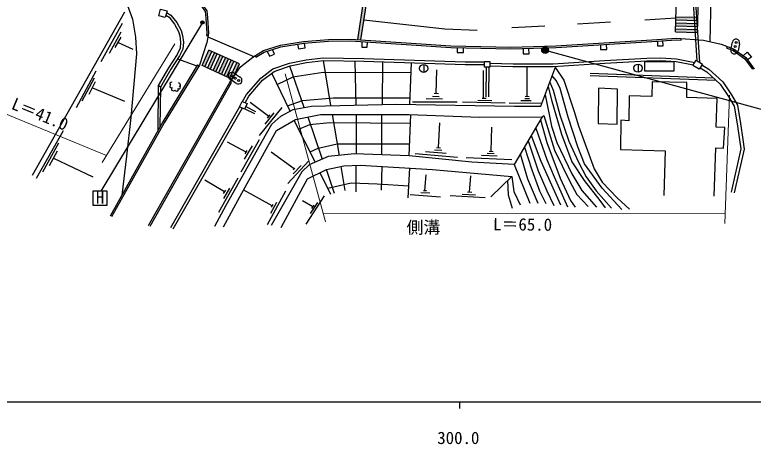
# Model space of a CAD drawing. Units: millimetres at full size, sheet at 1:1000; details may follow other scales. Extents: x 40000 to 680000, y 20000 to 380000.
# Drawn here: x 302183 to 411501, y 198715 to 262358 of the extents above; entities that cross this region are included whole.
import ezdxf
from ezdxf.enums import TextEntityAlignment as Align

# ---------------------------------------------------------------- set-up
doc = ezdxf.new("R2010")
doc.units = ezdxf.units.MM
doc.header["$LTSCALE"] = 1000
for name, color, linetype, lineweight in [('M-BGD', 7, 'Continuous', 25), ('M-BGD-EXST', 7, 'Continuous', 25), ('M-STR-HTXT', 7, 'Continuous', 13), ('M-STR-STRC', 7, 'Continuous', 25), ('M-TTL-BAND', 7, 'Continuous', 25)]:
    doc.layers.add(name, color=color, linetype=linetype, lineweight=lineweight)
doc.styles.add('ＭＳ ゴシック', font='')
doc.styles.get('ＭＳ ゴシック').set_extended_font_data('MS Gothic')

msp = doc.modelspace()

# ---------------------------------------------------------------- hatches: boundary and pattern name
at = {"layer": 'M-BGD-EXST'}
msp.add_hatch(color=256, dxfattribs=at).paths.add_polyline_path([(330208, 261218, 1), (329708, 261218, 0.41421), (329958, 260968, 0.41421)])
at = {"layer": 'M-STR-STRC'}
for points in [[(354744, 267234), (354304, 267335), (352947, 258667), (353398, 258637)], [(403307, 261979), (400068, 262060), (400056, 261611), (403295, 261529)], [(403261, 260179), (400022, 260261), (400011, 259811), (403250, 259730)], [(403284, 261079), (400045, 261161), (400034, 260711), (403273, 260629)], [(331341, 256913), (330931, 257098), (329902, 254819), (330312, 254634)], [(381192, 257122, 1), (380192, 257122, 0.41421), (380692, 256622, 0.41421)], [(332161, 256543), (331751, 256728), (330722, 254449), (331133, 254264)], [(332981, 256172), (332571, 256358), (331543, 254079), (331953, 253894)], [(333802, 255802), (333392, 255987), (332363, 253709), (332773, 253524)], [(333183, 253338), (333594, 253153), (334622, 255432), (334212, 255617)], [(334004, 252968), (334330, 252821), (334606, 253209), (335442, 255062), (335032, 255247)]]:
    msp.add_hatch(color=256, dxfattribs=at).paths.add_polyline_path(points)

# ---------------------------------------------------------------- linework, layer by layer
at = {"layer": 'M-BGD'}
for p, q in [((401142, 290800), (403542, 255308)), ((400798, 290695), (403176, 255529)), ((304809, 238593), (318494, 262804)), ((314984, 255433), (318109, 261112)), ((316230, 256678), (317934, 259845)), ((330550, 259307), (330797, 259267)), ((317060, 257486), (317913, 259015)), ((317486, 258251), (319661, 257268)), ((400824, 258596), (400843, 258845)), ((407572, 257429), (407668, 257660)), ((326273, 255820), (329152, 254767)), ((337893, 256079), (337761, 256291)), ((329252, 254931), (329465, 254800)), ((345016, 248614), (342900, 254764)), ((348984, 248889), (347864, 255562)), ((352722, 248969), (352557, 255495)), ((356606, 249053), (356662, 255382)), ((360683, 249064), (360889, 255242)), ((362718, 255004), (362718, 253804)), ((394447, 255040), (394447, 253840)), ((311344, 248613), (314212, 254058)), ((342942, 248068), (340256, 253714)), ((364589, 250710), (364674, 254196)), ((371569, 249997), (371567, 254087)), ((371957, 254579), (371898, 250193)), ((372357, 254579), (372298, 250188)), ((378018, 250264), (378031, 254699)), ((387360, 253695), (405604, 253008)), ((411335, 254320), (411537, 254466)), ((312169, 249580), (313997, 253019)), ((387348, 253376), (405963, 252674)), ((313190, 250583), (314158, 252446)), ((313674, 251514), (318423, 249544)), ((322217, 231025), (334264, 252298)), ((323394, 251854), (323338, 245125)), ((323739, 251650), (323394, 251854)), ((323739, 251650), (323649, 245682)), ((334264, 252298), (334060, 252443)), ((364292, 250721), (364886, 250699)), ((339799, 247283), (337048, 249372)), ((361048, 249470), (367685, 249470)), ((363062, 249937), (365522, 249915)), ((364038, 250276), (365013, 250254)), ((368448, 249449), (374767, 249322)), ((370748, 249716), (372785, 249650)), ((371372, 250001), (371985, 249990)), ((375375, 249325), (380231, 249254)), ((377079, 249673), (378644, 249673)), ((377671, 249968), (378366, 249968)), ((377723, 250281), (378314, 250246)), ((335473, 248693), (325250, 230767)), ((335840, 248530), (325597, 230569)), ((336228, 248423), (337670, 247718)), ((336370, 248743), (337824, 248033)), ((338402, 244469), (341791, 248593)), ((339235, 246136), (340589, 247846)), ((339604, 247023), (339993, 247543)), ((345577, 247223), (347670, 240949)), ((349177, 247591), (350221, 241509)), ((352712, 247589), (352715, 241730)), ((356527, 241607), (356530, 247587)), ((360576, 241476), (360812, 247576)), ((343513, 246734), (346671, 240510)), ((364896, 242666), (365112, 246367)), ((305398, 238143), (309384, 245223)), ((372719, 242125), (372820, 245712)), ((335705, 239059), (338398, 243885)), ((306322, 239085), (308713, 243358)), ((336433, 241997), (333668, 243480)), ((336175, 240952), (337380, 242922)), ((364591, 242698), (365201, 242635)), ((307318, 240044), (308496, 242181)), ((336274, 241729), (336592, 242266)), ((343533, 239506), (340145, 242010)), ((361467, 241822), (367741, 241276)), ((363004, 242114), (366065, 241860)), ((364325, 242355), (365392, 242305)), ((372128, 241833), (373170, 241782)), ((372420, 242137), (373017, 242112)), ((307907, 241113), (313750, 238324)), ((342622, 237329), (345711, 240721)), ((369004, 241211), (375748, 240893)), ((371264, 241566), (373602, 241464)), ((343403, 238777), (344591, 240032)), ((343403, 239365), (343663, 239647)), ((349525, 235878), (348326, 239409)), ((351069, 236300), (350520, 239872)), ((352701, 236140), (352728, 240049)), ((356481, 236363), (356552, 239875)), ((360400, 235227), (360676, 239616)), ((376093, 240170), (378426, 234420)), ((348957, 235747), (347392, 238954)), ((362905, 236310), (363102, 238633)), ((369514, 236082), (369694, 238486)), ((333254, 236116), (330315, 237829)), ((332390, 233110), (335248, 238177)), ((333099, 235855), (333409, 236376)), ((333111, 235134), (334043, 236674)), ((340299, 234060), (336074, 236372)), ((339572, 231272), (342318, 236252)), ((362690, 236325), (363121, 236296)), ((345325, 231328), (348034, 235531)), ((360698, 235746), (365210, 235374)), ((362277, 236029), (363632, 235984)), ((366631, 235559), (371815, 235259)), ((368414, 235792), (370381, 235666)), ((369189, 236111), (369838, 236053)), ((340106, 232949), (341001, 234601)), ((340181, 233855), (340417, 234265)), ((346312, 233885), (344795, 234797)), ((345981, 232924), (347036, 234533)), ((346142, 233627), (346481, 234142))]:
    msp.add_line(p, q, dxfattribs=at)
for points in [[(269600, 254706), (277800, 267864), (280779, 272714), (282162, 274383), (284330, 276291), (286187, 277504), (288226, 278084), (290148, 278303), (291960, 278047), (295237, 276835), (298243, 275585), (301552, 274203), (315863, 268515), (320613, 266724), (325039, 265309), (328753, 264323), (329969, 263814), (330599, 262940), (330731, 261889), (330853, 259605), (330625, 258225), (329519, 254889), (324317, 246365), (316510, 232393)], [(270535, 255735), (278012, 267732), (280983, 272568), (282342, 274208), (284481, 276092), (286292, 277273), (288275, 277838), (290145, 278051), (291898, 277804), (295146, 276603), (298147, 275354), (301458, 273971), (315773, 268281), (320530, 266488), (324969, 265069), (328672, 264086), (329808, 263611), (330359, 262846), (330481, 261867), (330602, 259619), (330550, 259307)], [(318847, 263730), (319614, 261696), (320053, 259052), (320189, 256587), (319358, 247140), (318728, 241422), (318025, 235617)], [(324662, 262692), (325295, 262275), (326157, 261197), (326808, 260042), (327030, 259295), (327141, 258312), (327075, 257283), (326564, 256278), (325291, 254277), (323739, 251650)], [(324550, 262287), (325023, 261976), (325825, 260972), (326438, 259885), (326637, 259215), (326740, 258302), (326681, 257391), (326217, 256476), (324950, 254486), (323394, 251854)], [(322000, 231148), (334053, 252433), (335616, 254626), (337437, 256090), (338986, 257052), (341519, 257845), (344941, 258379), (348604, 258710), (351903, 258737), (361610, 258086), (366727, 257748), (375601, 257551), (382297, 257746), (396487, 258628), (400149, 258898), (404151, 258596), (406755, 258009), (408581, 257311), (410423, 256009), (411652, 254307)], [(337893, 256079), (339091, 256823), (341576, 257601), (344972, 258131), (348616, 258460), (351896, 258487), (361593, 257837), (366716, 257499), (375602, 257301), (382308, 257497), (396504, 258378), (400149, 258647), (400824, 258596)], [(344040, 257985), (344172, 257291), (345186, 257443), (345076, 258147)], [(353575, 258374), (353542, 257574), (354342, 257552), (354393, 258320)], [(397354, 258441), (397354, 257762), (398183, 257762), (398128, 258498)], [(339523, 256958), (339870, 256226), (340621, 256530), (340333, 257212)], [(367677, 257477), (367662, 256763), (368615, 256776), (368630, 257456)], [(377457, 257355), (377464, 256544), (378314, 256558), (378290, 257379)], [(388879, 257905), (388881, 257196), (389848, 257220), (389802, 257962)], [(407572, 257429), (408462, 257088), (410245, 255829), (411335, 254320)], [(335916, 249480), (336492, 250536), (338590, 252943), (340397, 254326), (342830, 255163), (345300, 255687), (347846, 255962), (353869, 255876), (368879, 255376), (371722, 255376)], [(372522, 255183), (375941, 255106), (381870, 255088), (389506, 255598), (395739, 255935), (397787, 255960), (400125, 255813), (402838, 255284)], [(410028, 256288), (410608, 256829), (411241, 256065), (410677, 255658)], [(329252, 254931), (324101, 246491), (316292, 232515)], [(331793, 231048), (333498, 234143), (339438, 244783), (340237, 246169), (341585, 247354), (343384, 248300), (346130, 248827), (358624, 249096), (376167, 248823), (380064, 248812), (382287, 254715)], [(336283, 249318), (336822, 250306), (338865, 252650), (340589, 253969), (342937, 254777), (345363, 255292), (347864, 255562), (353859, 255476), (368872, 254976), (371722, 254976)], [(372522, 254783), (375936, 254706), (381882, 254688), (389530, 255199), (395752, 255536), (397777, 255560), (400074, 255416), (402618, 254919)], [(403908, 254928), (404934, 254313), (406979, 252413), (408274, 250495), (409149, 248973), (409595, 246257), (409948, 243893), (410175, 242457), (408703, 235967)], [(360839, 253754), (347815, 253813), (343338, 253089), (341067, 252008)], [(382212, 254517), (383440, 252683), (384987, 248043), (385631, 245882), (387952, 239534), (389159, 237570), (391406, 235155), (393192, 233546)], [(403650, 254500), (404632, 253911), (406596, 252086), (407850, 250230), (408670, 248802), (409101, 246179), (409454, 243817), (409666, 242474), (408216, 236078)], [(392070, 233502), (389137, 236649), (386540, 240265), (385512, 242766), (384128, 247179), (382900, 251418), (382398, 252585), (381755, 253304)], [(325468, 252333), (325340, 252379), (325228, 252334), (325121, 252200), (325141, 252070), (325224, 252011), (325284, 252000), (325178, 251939), (325114, 251750), (325146, 251613), (325327, 251544), (325474, 251563), (325398, 251366), (325395, 251200), (325519, 251124), (325700, 251086), (325826, 251142), (325858, 251203), (325911, 251120), (326143, 251017), (326316, 251086), (326415, 251246), (326373, 251357), (326303, 251409), (326496, 251361), (326688, 251474), (326741, 251673), (326669, 251749), (326541, 251781), (326699, 251826), (326721, 251914), (326679, 252084), (326597, 252174), (326425, 252252)], [(381147, 251688), (381666, 249545), (383106, 244666), (384658, 240581), (386471, 237807), (388790, 234832), (389607, 233742)], [(381398, 252355), (381905, 251183), (382874, 247539), (384208, 243646), (385621, 240527), (386775, 238357), (388237, 236268), (390525, 233688)], [(405734, 235468), (405986, 242643), (407120, 242580), (407306, 245643), (406003, 245708), (406159, 249962), (401685, 250120), (401659, 252295), (396550, 252438), (396485, 250263), (393145, 250367), (393079, 246650), (391919, 246728), (391853, 242387), (398464, 242204), (398243, 235556)], [(380694, 250486), (381644, 245827), (382408, 243452), (384665, 238761), (386112, 236308), (388301, 233831)], [(342561, 248868), (344753, 249667), (349346, 250062), (360716, 250046)], [(333072, 230919), (335820, 235907), (340918, 245225), (343718, 246854), (347435, 247592), (360574, 247585), (370999, 247181), (380269, 247222), (376093, 240170), (369864, 240517), (360576, 241476), (352479, 241737), (348568, 241343), (345785, 240121), (344657, 239087), (340153, 231147)], [(380269, 247222), (380499, 247447), (382070, 242278), (384350, 237635), (385391, 235740), (387048, 233936)], [(360762, 246264), (348832, 246325), (345805, 246033), (344209, 245361)], [(380000, 246769), (380948, 243442), (382897, 238158), (384435, 234831), (385152, 233866)], [(379295, 245577), (380935, 240929), (382052, 238347), (383999, 233885)], [(378629, 244452), (380060, 240662), (382993, 234171)], [(345897, 242035), (347117, 242607), (349925, 243230), (360644, 243236)], [(377626, 242758), (378723, 239386), (379873, 236243), (380788, 234401)], [(378181, 243696), (379680, 239237), (380933, 236265), (381963, 234101)], [(377022, 241739), (378096, 238061), (379637, 234415)], [(341609, 230841), (345496, 238029), (348326, 239409), (350911, 239955), (353310, 240079), (364034, 239405), (375763, 238396), (372643, 235388)], [(375763, 238396), (376068, 236168), (377005, 234168)], [(348503, 236677), (352006, 237463), (355851, 237292), (360511, 236999)], [(375143, 237798), (375238, 235679), (375812, 233678)]]:
    msp.add_lwpolyline(points, dxfattribs=at)
for points in [[(323760, 263185), (324724, 262919), (324458, 261955), (323494, 262221)], [(371722, 255429), (372522, 255429), (372522, 254579), (371722, 254579)], [(395462, 255418), (399737, 255418), (399737, 253986), (395462, 253986)], [(403978, 255045), (403514, 254274), (402572, 254842), (403036, 255613)], [(388579, 251457), (388533, 246247), (391336, 246155), (391405, 251343)], [(335473, 248693), (335838, 249515), (336569, 249191), (336204, 248368)]]:
    msp.add_lwpolyline(points, close=True, dxfattribs=at)
for centre in [(362718, 254404), (394447, 254440)]:
    msp.add_circle(centre, 600, dxfattribs=at)
at = {"layer": 'M-BGD-EXST'}
for p, q in [((329958, 261218), (314924, 236234)), ((315838, 236234), (313738, 236234)), ((313738, 236234), (313738, 234134)), ((315838, 234134), (315838, 236234)), ((313738, 234134), (315838, 234134))]:
    msp.add_line(p, q, dxfattribs=at)
msp.add_circle((329958, 261218), 250, dxfattribs=at)
at = {"layer": 'M-STR-HTXT'}
for p, q in [((315110, 240482), (325866, 258052)), ((280630, 255993), (315739, 241510)), ((342201, 253611), (348173, 231651)), ((408000, 250423), (407314, 231416)), ((407367, 232880), (347836, 232889))]:
    msp.add_line(p, q, dxfattribs=at)
at = {"layer": 'M-STR-STRC'}
for p, q in [((405107, 258381), (405641, 279614)), ((400011, 259811), (400475, 278255)), ((403250, 259730), (403714, 278174)), ((352947, 258667), (354304, 267335)), ((353398, 258637), (354744, 267234)), ((385466, 261020), (390384, 261308)), ((395449, 261609), (400064, 261915)), ((400056, 261611), (403295, 261529)), ((400068, 262060), (403307, 261979)), ((375773, 260462), (380653, 260731)), ((400022, 260261), (403261, 260179)), ((400034, 260711), (403273, 260629)), ((400045, 261161), (403284, 261079)), ((330771, 259109), (337596, 256189)), ((400011, 259811), (403250, 259730)), ((408180, 257228), (408413, 258303)), ((409488, 258070), (409255, 256995)), ((329902, 254819), (330931, 257098)), ((330312, 254634), (331341, 256913)), ((335442, 255062), (330931, 257098)), ((380692, 257122), (442716, 240114)), ((330722, 254449), (331751, 256728)), ((331133, 254264), (332161, 256543)), ((331543, 254079), (332571, 256358)), ((331953, 253894), (332981, 256172)), ((332363, 253709), (333392, 255987)), ((334330, 252821), (329902, 254819)), ((332773, 253524), (333802, 255802)), ((333183, 253338), (334212, 255617)), ((333594, 253153), (334622, 255432)), ((334004, 252968), (335032, 255247)), ((334606, 253209), (335442, 255062)), ((334652, 253713), (335570, 253106)), ((334963, 252189), (334045, 252796))]:
    msp.add_line(p, q, dxfattribs=at)
msp.add_lwpolyline([(353865, 261623), (365868, 260290), (370632, 260059)], dxfattribs=at)
for centre, radius in [((408972, 258258), 150), ((380692, 257122), 500), ((408710, 257046), 150), ((408841, 257652), 150), ((334291, 253286), 150), ((334808, 252944), 150), ((335325, 252602), 150)]:
    msp.add_circle(centre, radius, dxfattribs=at)
for centre, start, end in [((408950, 258187), 77.8002, 167.8002), ((408950, 258187), 347.8002, 77.8002), ((408718, 257112), 167.8002, 257.8002), ((408718, 257112), 257.8002, 347.8002), ((334349, 253254), 56.5193, 146.5193), ((334349, 253254), 146.5193, 236.5193), ((335266, 252647), 326.5193, 56.5193), ((335266, 252647), 236.5193, 326.5193)]:
    msp.add_arc(centre, 550, start, end, dxfattribs=at)
at = {"layer": 'M-TTL-BAND'}
for p, q in [((40000, 205000), (579000, 205000)), ((368000, 205000), (368000, 204000))]:
    msp.add_line(p, q, dxfattribs=at)

# ---------------------------------------------------------------- texts
at = {"layer": 'M-BGD-EXST', "style": 'ＭＳ ゴシック'}
msp.add_text('H', height=1833, dxfattribs=at).set_placement((314190, 233826), align=Align.BOTTOM_LEFT)
at = {"layer": 'M-STR-HTXT', "style": 'ＭＳ ゴシック'}
for s, rotation, p in [('L＝41.0', 337.676, (301333, 247946)), ('側溝', 0.754, (360196, 229358)), ('L＝65.0', 359.39, (372980, 229880))]:
    msp.add_text(s, height=1833, rotation=rotation, dxfattribs=at).set_placement(p, align=Align.BOTTOM_LEFT)
at = {"layer": 'M-TTL-BAND', "style": 'ＭＳ ゴシック'}
msp.add_text('300.0', height=1833, dxfattribs=at).set_placement((367844, 198195), align=Align.BOTTOM_CENTER)

doc.saveas('drawing.dxf')
